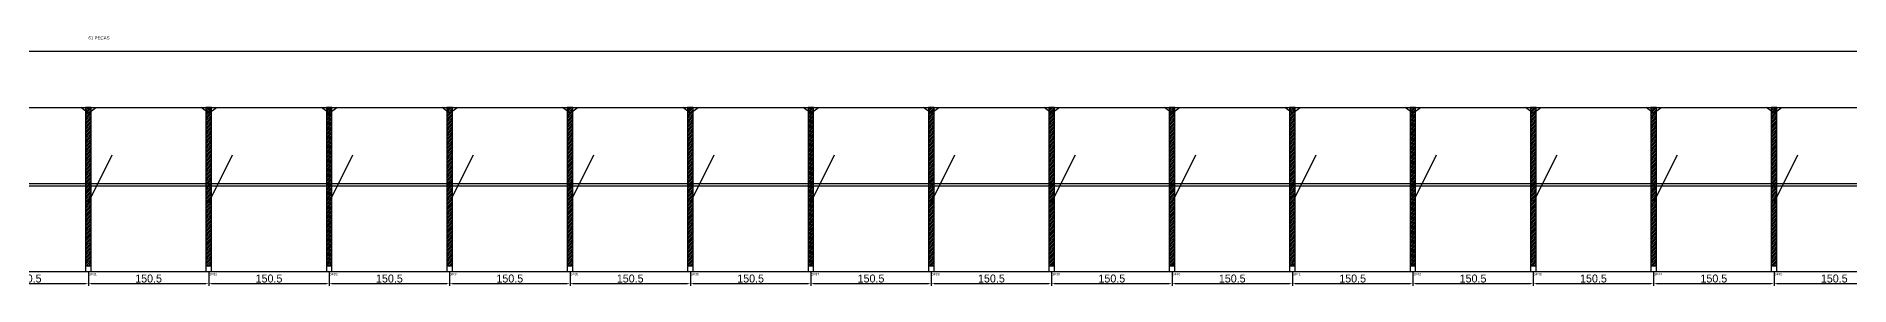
# Model space of a CAD drawing. Header units: metres. Extents: x -30 to 9119, y -25 to 308.
# Drawn here: x 4479 to 6746, y -25 to 287 of the extents above; entities that cross this region are included whole.
import ezdxf

# ---------------------------------------------------------------- set-up
doc = ezdxf.new("R2010")
doc.units = ezdxf.units.M
for name, color, linetype in [('BARRA_ANCORAGEM', 1, 'Continuous'), ('COTA', 241, 'Continuous'), ('GARFOS OK', 3, 'Continuous'), ('NOME DA VIGA', 6, 'Continuous'), ('SARR_7x7', 40, 'Continuous'), ('TIRAS REESCORAMENTO', 252, 'Continuous'), ('VIGAS', 3, 'Continuous')]:
    doc.layers.add(name, color=color, linetype=linetype)
doc.dimstyles.new('EZ DXF', dxfattribs={"dimtxt": 10, "dimasz": 3.5, "dimexe": 3, "dimexo": 1.5, "dimgap": 1, "dimtad": 1, "dimdec": 1, "dimdsep": 46, "dimcen": 2.5, "dimazin": 3, "dimtfac": 1, "dimtmove": 0, "dimatfit": 3})

msp = doc.modelspace()

# ---------------------------------------------------------------- hatches: boundary and pattern name
at = {"layer": 'COTA'}
h = msp.add_hatch(dxfattribs=at)
h.set_pattern_fill('ANSI31', scale=0.5)
h.paths.add_polyline_path([(4540.98, 0), (4547.98, 0), (4547.98, 198), (4540.98, 198)])
h = msp.add_hatch(dxfattribs=at)
h.set_pattern_fill('ANSI31', scale=0.5)
h.paths.add_polyline_path([(4691.47, 0), (4698.47, 0), (4698.47, 198), (4691.47, 198)])
h = msp.add_hatch(dxfattribs=at)
h.set_pattern_fill('ANSI31', scale=0.5)
h.paths.add_polyline_path([(4841.95, 0), (4848.95, 0), (4848.95, 198), (4841.95, 198)])
h = msp.add_hatch(dxfattribs=at)
h.set_pattern_fill('ANSI31', scale=0.5)
h.paths.add_polyline_path([(4992.43, 0), (4999.43, 0), (4999.43, 198), (4992.43, 198)])
h = msp.add_hatch(dxfattribs=at)
h.set_pattern_fill('ANSI31', scale=0.5)
h.paths.add_polyline_path([(5142.91, 0), (5149.91, 0), (5149.91, 198), (5142.91, 198)])
h = msp.add_hatch(dxfattribs=at)
h.set_pattern_fill('ANSI31', scale=0.5)
h.paths.add_polyline_path([(5293.4, 0), (5300.4, 0), (5300.4, 198), (5293.4, 198)])
h = msp.add_hatch(dxfattribs=at)
h.set_pattern_fill('ANSI31', scale=0.5)
h.paths.add_polyline_path([(5443.88, 0), (5450.88, 0), (5450.88, 198), (5443.88, 198)])
h = msp.add_hatch(dxfattribs=at)
h.set_pattern_fill('ANSI31', scale=0.5)
h.paths.add_polyline_path([(5594.36, 0), (5601.36, 0), (5601.36, 198), (5594.36, 198)])
h = msp.add_hatch(dxfattribs=at)
h.set_pattern_fill('ANSI31', scale=0.5)
h.paths.add_polyline_path([(5744.85, 0), (5751.85, 0), (5751.85, 198), (5744.85, 198)])
h = msp.add_hatch(dxfattribs=at)
h.set_pattern_fill('ANSI31', scale=0.5)
h.paths.add_polyline_path([(5895.33, 0), (5902.33, 0), (5902.33, 198), (5895.33, 198)])
h = msp.add_hatch(dxfattribs=at)
h.set_pattern_fill('ANSI31', scale=0.5)
h.paths.add_polyline_path([(6045.81, 0), (6052.81, 0), (6052.81, 198), (6045.81, 198)])
h = msp.add_hatch(dxfattribs=at)
h.set_pattern_fill('ANSI31', scale=0.5)
h.paths.add_polyline_path([(6196.29, 0), (6203.29, 0), (6203.29, 198), (6196.29, 198)])
h = msp.add_hatch(dxfattribs=at)
h.set_pattern_fill('ANSI31', scale=0.5)
h.paths.add_polyline_path([(6346.78, 0), (6353.78, 0), (6353.78, 198), (6346.78, 198)])
h = msp.add_hatch(dxfattribs=at)
h.set_pattern_fill('ANSI31', scale=0.5)
h.paths.add_polyline_path([(6497.26, 0), (6504.26, 0), (6504.26, 198), (6497.26, 198)])
h = msp.add_hatch(dxfattribs=at)
h.set_pattern_fill('ANSI31', scale=0.5)
h.paths.add_polyline_path([(6647.74, 0), (6654.74, 0), (6654.74, 198), (6647.74, 198)])

# ---------------------------------------------------------------- linework, layer by layer
at = {"layer": 'BARRA_ANCORAGEM'}
for p, q in [((4544.48, 79.2), (4574.18, 138.6)), ((4694.97, 79.2), (4724.67, 138.6)), ((4845.45, 79.2), (4875.15, 138.6)), ((4995.93, 79.2), (5025.63, 138.6)), ((5146.41, 79.2), (5176.11, 138.6)), ((5296.9, 79.2), (5326.6, 138.6)), ((5447.38, 79.2), (5477.08, 138.6)), ((5597.86, 79.2), (5627.56, 138.6)), ((5748.35, 79.2), (5778.05, 138.6)), ((5898.83, 79.2), (5928.53, 138.6)), ((6049.31, 79.2), (6079.01, 138.6)), ((6199.79, 79.2), (6229.49, 138.6)), ((6350.28, 79.2), (6379.98, 138.6)), ((6500.76, 79.2), (6530.46, 138.6)), ((6651.24, 79.2), (6680.94, 138.6))]:
    msp.add_line(p, q, dxfattribs=at)
at = {"layer": 'GARFOS OK'}
for p, q in [((4544.48, 191), (4534.98, 198)), ((4534.98, 198), (4553.98, 198)), ((4544.48, 191), (4553.98, 198)), ((4694.97, 191), (4685.47, 198)), ((4685.47, 198), (4704.47, 198)), ((4694.97, 191), (4704.47, 198)), ((4845.45, 191), (4835.95, 198)), ((4835.95, 198), (4854.95, 198)), ((4845.45, 191), (4854.95, 198)), ((4995.93, 191), (4986.43, 198)), ((4986.43, 198), (5005.43, 198)), ((4995.93, 191), (5005.43, 198)), ((5146.41, 191), (5136.91, 198)), ((5136.91, 198), (5155.91, 198)), ((5146.41, 191), (5155.91, 198)), ((5296.9, 191), (5287.4, 198)), ((5287.4, 198), (5306.4, 198)), ((5296.9, 191), (5306.4, 198)), ((5447.38, 191), (5437.88, 198)), ((5437.88, 198), (5456.88, 198)), ((5447.38, 191), (5456.88, 198)), ((5597.86, 191), (5588.36, 198)), ((5588.36, 198), (5607.36, 198)), ((5597.86, 191), (5607.36, 198)), ((5748.35, 191), (5738.85, 198)), ((5738.85, 198), (5757.85, 198)), ((5748.35, 191), (5757.85, 198)), ((5898.83, 191), (5889.33, 198)), ((5889.33, 198), (5908.33, 198)), ((5898.83, 191), (5908.33, 198)), ((6049.31, 191), (6039.81, 198)), ((6039.81, 198), (6058.81, 198)), ((6049.31, 191), (6058.81, 198)), ((6199.79, 191), (6190.29, 198)), ((6190.29, 198), (6209.29, 198)), ((6199.79, 191), (6209.29, 198)), ((6350.28, 191), (6340.78, 198)), ((6340.78, 198), (6359.78, 198)), ((6350.28, 191), (6359.78, 198)), ((6500.76, 191), (6491.26, 198)), ((6491.26, 198), (6510.26, 198)), ((6500.76, 191), (6510.26, 198)), ((6651.24, 191), (6641.74, 198)), ((6641.74, 198), (6660.74, 198)), ((6651.24, 191), (6660.74, 198))]:
    msp.add_line(p, q, dxfattribs=at)
at = {"layer": 'GARFOS OK', "linetype": 'CONTINUOUS'}
msp.add_line((-30, -7), (9118.97, -7), dxfattribs=at)
at = {"layer": 'GARFOS OK'}
for points in [[(4540.98, 0), (4547.98, 0), (4547.98, 198), (4540.98, 198), (4540.98, 0)], [(4691.47, 0), (4698.47, 0), (4698.47, 198), (4691.47, 198), (4691.47, 0)], [(4841.95, 0), (4848.95, 0), (4848.95, 198), (4841.95, 198), (4841.95, 0)], [(4992.43, 0), (4999.43, 0), (4999.43, 198), (4992.43, 198), (4992.43, 0)], [(5142.91, 0), (5149.91, 0), (5149.91, 198), (5142.91, 198), (5142.91, 0)], [(5293.4, 0), (5300.4, 0), (5300.4, 198), (5293.4, 198), (5293.4, 0)], [(5443.88, 0), (5450.88, 0), (5450.88, 198), (5443.88, 198), (5443.88, 0)], [(5594.36, 0), (5601.36, 0), (5601.36, 198), (5594.36, 198), (5594.36, 0)], [(5744.85, 0), (5751.85, 0), (5751.85, 198), (5744.85, 198), (5744.85, 0)], [(5895.33, 0), (5902.33, 0), (5902.33, 198), (5895.33, 198), (5895.33, 0)], [(6045.81, 0), (6052.81, 0), (6052.81, 198), (6045.81, 198), (6045.81, 0)], [(6196.29, 0), (6203.29, 0), (6203.29, 198), (6196.29, 198), (6196.29, 0)], [(6346.78, 0), (6353.78, 0), (6353.78, 198), (6346.78, 198), (6346.78, 0)], [(6497.26, 0), (6504.26, 0), (6504.26, 198), (6497.26, 198), (6497.26, 0)], [(6647.74, 0), (6654.74, 0), (6654.74, 198), (6647.74, 198), (6647.74, 0)]]:
    msp.add_lwpolyline(points, dxfattribs=at)
at = {"layer": 'SARR_7x7'}
for points in [[(4540.98, -7), (4547.98, -7), (4547.98, 0), (4540.98, 0), (4540.98, -7)], [(4691.47, -7), (4698.47, -7), (4698.47, 0), (4691.47, 0), (4691.47, -7)], [(4841.95, -7), (4848.95, -7), (4848.95, 0), (4841.95, 0), (4841.95, -7)], [(4992.43, -7), (4999.43, -7), (4999.43, 0), (4992.43, 0), (4992.43, -7)], [(5142.91, -7), (5149.91, -7), (5149.91, 0), (5142.91, 0), (5142.91, -7)], [(5293.4, -7), (5300.4, -7), (5300.4, 0), (5293.4, 0), (5293.4, -7)], [(5443.88, -7), (5450.88, -7), (5450.88, 0), (5443.88, 0), (5443.88, -7)], [(5594.36, -7), (5601.36, -7), (5601.36, 0), (5594.36, 0), (5594.36, -7)], [(5744.85, -7), (5751.85, -7), (5751.85, 0), (5744.85, 0), (5744.85, -7)], [(5895.33, -7), (5902.33, -7), (5902.33, 0), (5895.33, 0), (5895.33, -7)], [(6045.81, -7), (6052.81, -7), (6052.81, 0), (6045.81, 0), (6045.81, -7)], [(6196.29, -7), (6203.29, -7), (6203.29, 0), (6196.29, 0), (6196.29, -7)], [(6346.78, -7), (6353.78, -7), (6353.78, 0), (6346.78, 0), (6346.78, -7)], [(6497.26, -7), (6504.26, -7), (6504.26, 0), (6497.26, 0), (6497.26, -7)], [(6647.74, -7), (6654.74, -7), (6654.74, 0), (6647.74, 0), (6647.74, -7)]]:
    msp.add_lwpolyline(points, dxfattribs=at)
at = {"layer": 'TIRAS REESCORAMENTO'}
for points in [[(4394, 100), (4544.48, 100), (4544.48, 102.5), (4394, 102.5), (4394, 100)], [(4544.48, 100), (4694.97, 100), (4694.97, 102.5), (4544.48, 102.5), (4544.48, 100)], [(4694.97, 100), (4845.45, 100), (4845.45, 102.5), (4694.97, 102.5), (4694.97, 100)], [(4845.45, 100), (4995.93, 100), (4995.93, 102.5), (4845.45, 102.5), (4845.45, 100)], [(4995.93, 100), (5146.41, 100), (5146.41, 102.5), (4995.93, 102.5), (4995.93, 100)], [(5146.41, 100), (5296.9, 100), (5296.9, 102.5), (5146.41, 102.5), (5146.41, 100)], [(5296.9, 100), (5447.38, 100), (5447.38, 102.5), (5296.9, 102.5), (5296.9, 100)], [(5447.38, 100), (5597.86, 100), (5597.86, 102.5), (5447.38, 102.5), (5447.38, 100)], [(5597.86, 100), (5748.35, 100), (5748.35, 102.5), (5597.86, 102.5), (5597.86, 100)], [(5748.35, 100), (5898.83, 100), (5898.83, 102.5), (5748.35, 102.5), (5748.35, 100)], [(5898.83, 100), (6049.31, 100), (6049.31, 102.5), (5898.83, 102.5), (5898.83, 100)], [(6049.31, 100), (6199.79, 100), (6199.79, 102.5), (6049.31, 102.5), (6049.31, 100)], [(6199.79, 100), (6350.28, 100), (6350.28, 102.5), (6199.79, 102.5), (6199.79, 100)], [(6350.28, 100), (6500.76, 100), (6500.76, 102.5), (6350.28, 102.5), (6350.28, 100)], [(6500.76, 100), (6651.24, 100), (6651.24, 102.5), (6500.76, 102.5), (6500.76, 100)], [(6651.24, 100), (6801.73, 100), (6801.73, 102.5), (6651.24, 102.5), (6651.24, 100)]]:
    msp.add_lwpolyline(points, dxfattribs=at)
at = {"layer": 'VIGAS'}
msp.add_lwpolyline([(0, 198), (9088.97, 198), (9088.97, 268), (0, 268), (0, 198)], dxfattribs=at)

# ---------------------------------------------------------------- texts
at = {"layer": 'NOME DA VIGA'}
for s, height, p in [('61 PECAS', 4, (4544.48, 283)), ('GF31', 3, (4544.48, -12)), ('GF32', 3, (4694.97, -12)), ('GF33', 3, (4845.45, -12)), ('GF34', 3, (4995.93, -12)), ('GF35', 3, (5146.41, -12)), ('GF36', 3, (5296.9, -12)), ('GF37', 3, (5447.38, -12)), ('GF38', 3, (5597.86, -12)), ('GF39', 3, (5748.35, -12)), ('GF40', 3, (5898.83, -12)), ('GF41', 3, (6049.31, -12)), ('GF42', 3, (6199.79, -12)), ('GF43', 3, (6350.28, -12)), ('GF44', 3, (6500.76, -12)), ('GF45', 3, (6651.24, -12))]:
    msp.add_text(s, height=height, dxfattribs=at).set_placement(p)

# ---------------------------------------------------------------- dimensions: what is measured, and where the dimension line sits
at = {"layer": 'COTA'}
for base, p1, p2 in [((4394, -22), (4394, -7), (4544.48, -7)), ((4544.48, -22), (4544.48, -7), (4694.97, -7)), ((4694.97, -22), (4694.97, -7), (4845.45, -7)), ((4845.45, -22), (4845.45, -7), (4995.93, -7)), ((4995.93, -22), (4995.93, -7), (5146.41, -7)), ((5146.41, -22), (5146.41, -7), (5296.9, -7)), ((5296.9, -22), (5296.9, -7), (5447.38, -7)), ((5447.38, -22), (5447.38, -7), (5597.86, -7)), ((5597.86, -22), (5597.86, -7), (5748.35, -7)), ((5748.35, -22), (5748.35, -7), (5898.83, -7)), ((5898.83, -22), (5898.83, -7), (6049.31, -7)), ((6049.31, -22), (6049.31, -7), (6199.79, -7)), ((6199.79, -22), (6199.79, -7), (6350.28, -7)), ((6350.28, -22), (6350.28, -7), (6500.76, -7)), ((6500.76, -22), (6500.76, -7), (6651.24, -7)), ((6651.24, -22), (6651.24, -7), (6801.73, -7))]:
    msp.add_linear_dim(base=base, p1=p1, p2=p2, dimstyle='EZ DXF', dxfattribs=at).render()

doc.saveas('drawing.dxf')
